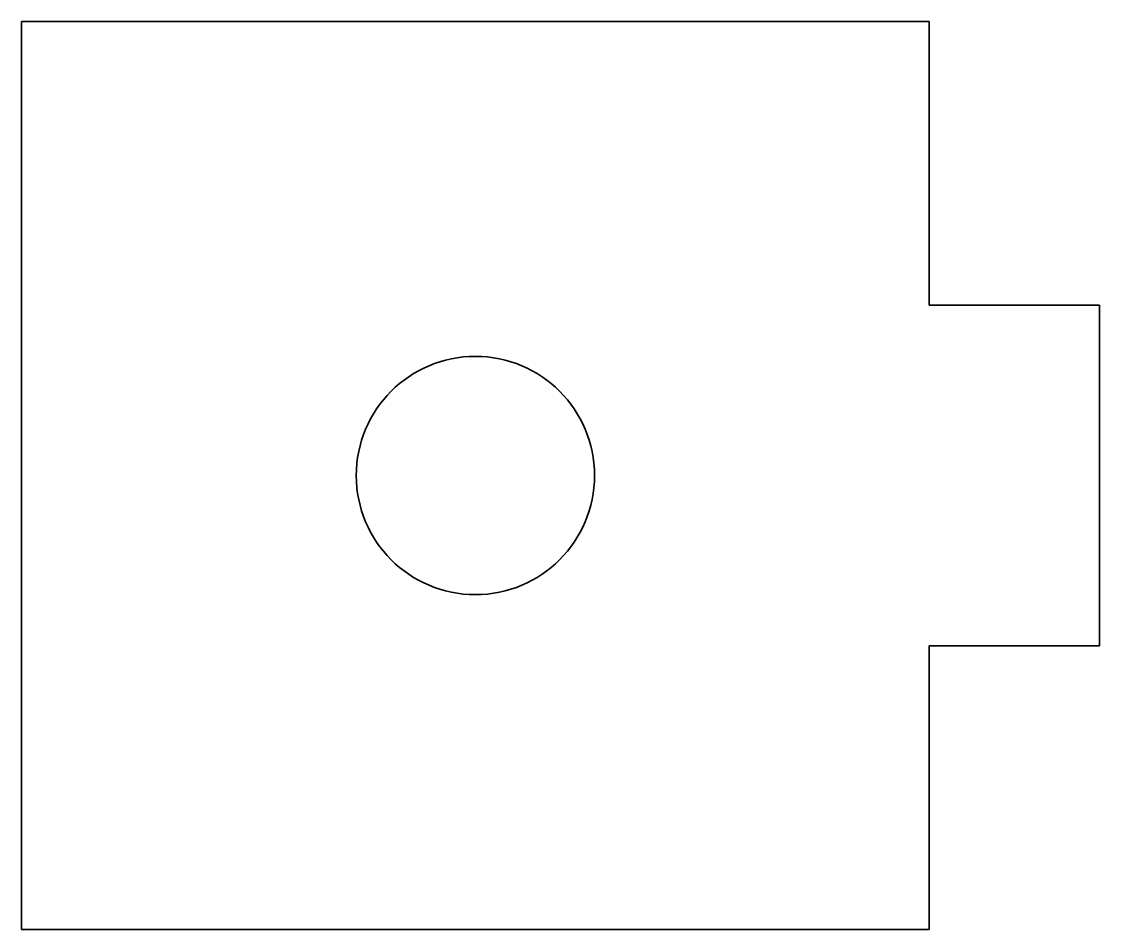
# Model space of a CAD drawing. Extents: x 272.9 to 291.9, y 286.4 to 302.4.
import ezdxf

# ---------------------------------------------------------------- set-up
doc = ezdxf.new("R2010")
doc.units = 0

msp = doc.modelspace()

# ---------------------------------------------------------------- linework, layer by layer
at = {"color": 7, "lineweight": 35}
for p, q in [((272.937317, 302.378784), (272.937317, 286.378784)), ((288.937317, 302.378784), (272.937317, 302.378784)), ((288.937317, 297.378784), (288.937317, 302.378784)), ((288.937317, 297.378784), (291.937317, 297.378784)), ((291.937317, 291.378784), (291.937317, 297.378784)), ((288.937317, 291.378784), (291.937317, 291.378784)), ((288.937317, 286.378784), (288.937317, 291.378784)), ((272.937317, 286.378784), (288.937317, 286.378784))]:
    msp.add_line(p, q, dxfattribs=at)
msp.add_circle((280.937317, 294.378784), 2.1, dxfattribs=at)

doc.saveas('drawing.dxf')
